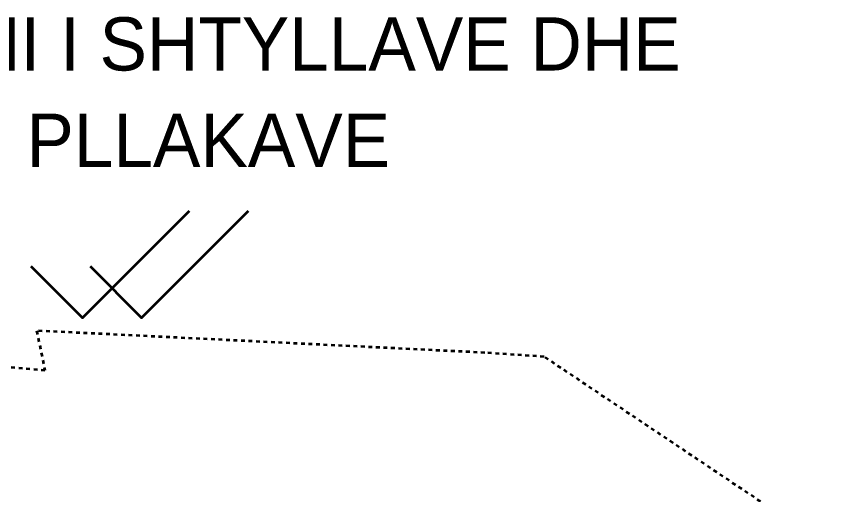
# Model space of a CAD drawing. Header units: millimetres. Extents: x 183280 to 521041, y -188189 to -122473.
# Drawn here: x 204222 to 232136, y -138643 to -122473 of the extents above; entities that cross this region are included whole.
import ezdxf

# ---------------------------------------------------------------- set-up
doc = ezdxf.new("R2010")
doc.units = ezdxf.units.MM
doc.header["$MEASUREMENT"] = 0
doc.linetypes.add('Dashed', pattern=[254, 127, -127])
doc.layers.add('2D Drafting - General_Pen_No__88', color=7, linetype='Continuous', lineweight=20, true_color=0xfd4435)
doc.layers.add('A - Akset_Pen_No__8', color=7, linetype='Continuous', lineweight=35, true_color=0xa80f02)
doc.layers.add('A - Kati 1-11 polyline_Pen_No__6', color=5, linetype='Continuous', lineweight=35)
doc.styles.add('GENERATED_STYLE_2', font='GOTHIC.TTF')

msp = doc.modelspace()

# ---------------------------------------------------------------- linework, layer by layer
at = {"layer": 'A - Akset_Pen_No__8', "color": 14, "linetype": 'Dashed', "lineweight": 35, "true_color": 0xa80f02}
msp.add_lwpolyline([(183280, -142551), (183825, -143968), (189271, -158150), (192910, -169043), (199305, -188189), (210384, -184968), (220511, -182922), (223565, -182324), (221656, -166322), (225292, -166081), (226423, -165989), (232136, -160416), (232136, -140716), (222072, -133982), (220064, -133847), (204903, -133103), (205184, -134443), (189009, -133151)], close=True, dxfattribs=at)
at = {"layer": 'A - Kati 1-11 polyline_Pen_No__6', "color": 5, "linetype": 'Continuous', "lineweight": 35, "flags": 128}
for points in [[(204711, -130918), (206455, -132662), (210072, -129045)], [(206713, -130918), (208457, -132662), (212074, -129045)]]:
    msp.add_lwpolyline(points, dxfattribs=at)

# ---------------------------------------------------------------- texts
at = {"layer": '2D Drafting - General_Pen_No__88', "color": 20, "linetype": 'Continuous', "lineweight": 20, "true_color": 0xfd4435, "insert": (210711, -127559), "char_height": 1800, "width": 42100, "attachment_point": 8, "line_spacing_factor": 1.086092, "style": 'GENERATED_STYLE_2'}
msp.add_mtext('\\A1;{\\pqc;\\fCentury Gothic|b0|i0|c0|p34;PIKETIMI I SHTYLLAVE\\fCentury Gothic|b0|i0|c0|p34; DHE PLLAKAVE}', dxfattribs=at)

doc.saveas('drawing.dxf')
